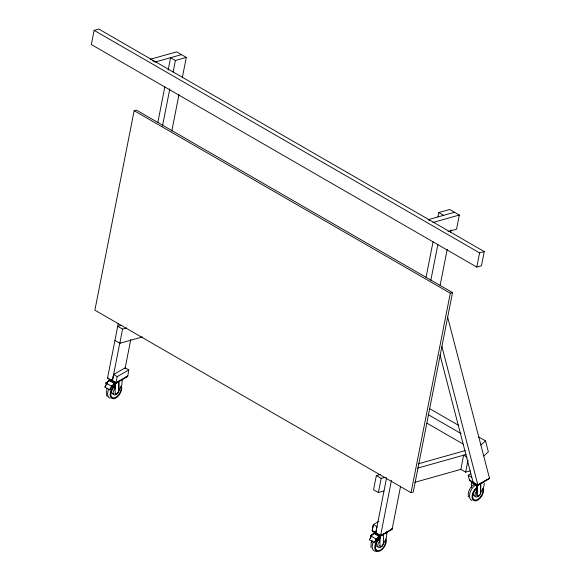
<?xml version="1.0" encoding="UTF-8"?>
<svg xmlns="http://www.w3.org/2000/svg" width="581" height="581" viewBox="0 0 581 581"><rect width="100%" height="100%" fill="white"/><g stroke="black" fill="none" stroke-linecap="round" stroke-linejoin="round"><path stroke-width="0.87" d="M484.358 483.298L483.675 487.168L480.748 492.782L480.748 483.588M118.807 381.397L118.814 391.274L116.948 393.671M383.416 544.041L386.409 537.745L386.961 532.319M480.683 483.552L480.494 494.061M371.092 542.727L371.005 547.563M134.146 110.68L94.885 310.167L411.043 492.695L413.251 492.078L452.505 292.592L136.346 110.063L134.146 110.68L450.304 293.216L452.505 292.592M118.234 323.697L107.565 377.911L115.989 382.785L127.602 376.081L127.638 375.602M157.814 122.562L164.815 86.99M168.12 70.207L170.582 57.686L175.404 60.475L186.29 57.41L182.281 77.781M116.396 382.552L112.38 380.693L119.904 342.47M162.498 126.026L169.819 88.82M173.131 71.986L175.404 60.475M114.987 340.502L119.802 343.284L122.591 329.093L126.607 327.967M125.038 368.674L130.798 339.406M171.823 130.936L178.97 94.616M112.38 380.7L113.593 374.542L125.198 367.838L128.808 369.923L127.726 376.459L116.273 383.068L107.964 378.609L107.812 377.832M380.373 474.474L376.357 475.599L373.561 489.79L378.384 492.572L384.005 490.989M378.384 492.572L381.172 478.381L385.188 477.255M386.619 477.691L375.784 532.77L376.996 526.611L373.387 524.527L372.174 530.685L380.599 535.551L392.24 528.826L392.24 528.361M426.069 277.217L433.048 241.776M437.929 216.974L438.8 212.544L449.687 209.48L459.324 215.043L456.535 229.234L448.002 231.63M380.599 535.551L391.441 480.443M430.848 280.195L437.849 244.63M392.204 528.848L400.585 486.29M440.115 285.387L447.217 249.322M450.507 232.603L451.023 229.967M411.043 492.695L450.304 293.216M414.849 482.31L460.842 469.375L463.631 455.184L467.073 457.174M460.842 469.375L465.657 472.157L468.017 460.174M94.129 30.357L91.326 44.548L476.79 267.093L481.453 265.786L484.256 251.595L98.799 29.05L94.129 30.357L479.594 252.902L484.256 251.595M115.989 382.785L117.202 376.626L128.808 369.923M476.79 267.093L479.594 252.902M118.749 391.238L118.263 392.357M383.351 543.998L382.037 546.089M108.422 381.717L109.177 380.402L115.147 383.772L118.785 381.594L115.082 383.671L115.212 393.352M112.859 385.152L113.992 383.184M372.646 535.137L373.786 533.169L379.749 536.539L379.756 541.187M377.468 537.919L378.601 535.951M378.267 537.512L379.03 536.198M118.873 390.563L121.799 384.978L122.351 379.553M477.887 496.181L479.369 495.593L480.748 492.971M483.675 482.005L480.734 483.37L482.898 482.593L484.169 481.329M469.746 479.906L469.833 480.77L477.466 485.171L478.265 485.171M479.369 495.593L479.819 495.143M117.493 393.359L117.943 392.916M382.552 545.682L381.557 546.43M480.865 445.017L485.527 440.921L478.461 436.839M483.704 455.94L488.367 451.844L485.527 440.921M391.34 529.349L391.521 528.95M115.147 388.42L115.147 383.707L109.555 380.482L111.029 379.502L105.895 382.944L106.134 384.026L107.507 383.257M105.967 383.039L110.964 379.495M115.082 385.29L111.654 387.215L111.545 386.212L115.147 383.707L111.487 386.227M375.631 532.269L370.576 535.805L370.678 536.757L370.504 535.711L375.566 532.261M477.567 496.145L476.957 495.085L476.95 485.898L479.187 484.329M480 483.871L477.016 485.869L477.088 495.571M115.082 383.671L118.894 381.201M381.993 534.978L379.683 536.437L380.01 546.46M372.566 530.453L372.523 531.346L380.671 535.878L392.24 529.291L392.24 528.826M470.523 473.951L468.199 475.287L469.448 480.08L477.88 484.946L489.558 478.185L489.507 477.756M109.555 380.482L111.044 379.625M378.805 521.397L373.387 524.527L372.174 530.678L375.384 532.537M375.646 532.392L374.164 533.249L379.749 536.474M472.912 481.78L471.365 482.6L471.431 487.386M471.365 482.6L476.95 485.898L489.652 478.366L478.265 484.707L477.466 484.707M476.95 485.832L480.661 483.748M376.263 539.981C384.76 533.932 375.377 542.799 376.096 538.986L370.504 535.711M380.998 535.319L380.199 535.319M116.469 393.882L117.013 393.707M381.623 546.467L380.628 546.721M126.23 376.873L125.728 376.996M478.882 495.934L477.212 495.883M150.203 59.284L176.653 51.847L186.29 57.41M181.475 54.629L155.025 62.065L152.273 60.475M454.509 212.261L428.059 219.705L429.439 220.497M432.881 222.487L459.324 215.043M121.792 325.186L117.776 326.311L122.591 329.093M119.802 343.284L142.483 336.9M418.189 463.834L465.337 450.573M417.645 468.126L466.144 454.48M465.657 472.157L470.131 470.9M118.873 381.216L121.022 380.439L122.3 379.168L121.03 380.439L118.865 381.216L118.873 390.752M116.018 393.954L116.534 393.918M116.178 382.603L115.808 382.603M116.084 393.991L115.336 393.657M380.693 546.757L379.756 545.668M373.794 531.542L373.358 531.354M438.8 212.544L443.615 215.326M429.78 408.733L458.83 425.503M428.19 414.602L461.14 433.629M427.1 423.258L463.195 444.095M468.199 475.287L471.816 477.379M376.357 475.599L381.172 478.381M113.593 374.542L117.202 376.626M383.438 533.932L385.631 533.205L386.91 531.935L385.631 533.198L383.482 533.975L383.482 543.518M105.895 382.944L111.545 386.212M115.147 393.315L115.401 393.693M106.396 394.804L107.231 396.409M447.66 317.204L489.485 478.192M441.938 346.61L477.88 484.946M440.006 354.94L473.057 482.165M468.206 496.581L468.271 496.958M376.328 540.018L376.154 538.972L383.395 534.353M468.409 496.239A8.221 4.75 -60 0 1 474.241 484.351M471.91 500.459A9.136 5.273 -60 0 1 469.855 493.204A9.136 5.273 -60 0 1 476.173 484.692M483.414 488.345A8.221 4.75 -60 0 1 478.998 499.29A8.221 4.75 -60 0 1 472.055 497.619A8.221 4.75 -60 0 1 477.444 486.907M475.229 496.094A3.994 2.309 -60 0 1 473.559 492.862A3.994 2.309 -60 0 1 477.19 488.839M479.383 495.201A3.994 2.309 -60 0 1 475.251 496.239A3.994 2.309 -60 0 1 477.052 490.691M482.796 488.904A7.306 4.22 -60 0 1 478.867 498.636A7.306 4.22 -60 0 1 472.694 497.147A7.306 4.22 -60 0 1 477.488 487.626M371.288 542.618A8.221 4.75 -60 0 1 372.174 540.272M376.401 551.195A9.136 5.273 -60 0 1 373.278 541.848M386.147 538.957A8.221 4.75 -60 0 1 381.732 549.895A8.221 4.75 -60 0 1 374.789 548.224A8.221 4.75 -60 0 1 380.185 537.519M383.38 542.501A3.994 2.309 -60 0 1 383.206 543.605M382.77 544.746A3.994 2.309 -60 0 1 378.202 547.171A3.994 2.309 -60 0 1 379.792 541.303M377.97 546.699A3.994 2.309 -60 0 1 376.299 543.475A3.994 2.309 -60 0 1 379.93 539.451M385.53 539.517A7.306 4.22 -60 0 1 381.601 549.241A7.306 4.22 -60 0 1 375.435 547.76A7.306 4.22 -60 0 1 380.221 538.238M374.171 542.574A8.846 5.106 -60 0 1 376.197 539.277M371.687 536.132A8.846 5.106 -60 0 0 369.356 539.793L374.6 542.821A8.947 5.164 -60 0 1 377.243 538.812M370.693 538.318A8.947 5.164 -60 0 1 370.954 537.912M106.534 394.085A8.221 4.75 -60 0 1 106.497 390.628M106.679 389.851A8.221 4.75 -60 0 1 107.216 388.282M110.034 398.305A9.136 5.273 -60 0 1 108.676 389.081M121.545 386.191A8.221 4.75 -60 0 1 117.522 396.794A8.221 4.75 -60 0 1 110.346 396.286A8.221 4.75 -60 0 1 114.37 385.682M113.36 393.94A3.994 2.309 -60 0 1 111.69 390.708A3.994 2.309 -60 0 1 115.321 386.685M118.597 390.839A3.994 2.309 -60 0 1 118.161 391.979M117.515 393.046A3.994 2.309 -60 0 1 113.375 394.085A3.994 2.309 -60 0 1 115.183 388.536M120.921 386.75A7.306 4.22 -60 0 1 117.347 396.177A7.306 4.22 -60 0 1 110.971 395.726A7.306 4.22 -60 0 1 114.551 386.3M109.562 389.807A8.846 5.106 -60 0 1 111.901 386.147M107.391 383.017A8.846 5.106 -60 0 0 104.747 387.026L109.991 390.054A8.947 5.164 -60 0 1 112.017 386.764M112.322 386.394A8.947 5.164 -60 0 1 112.634 386.045M105.176 387.273A8.947 5.164 -60 0 1 105.379 386.837M105.836 385.973A8.947 5.164 -60 0 1 106.083 385.559M106.904 384.353A8.947 5.164 -60 0 1 107.202 383.976"/></g></svg>
